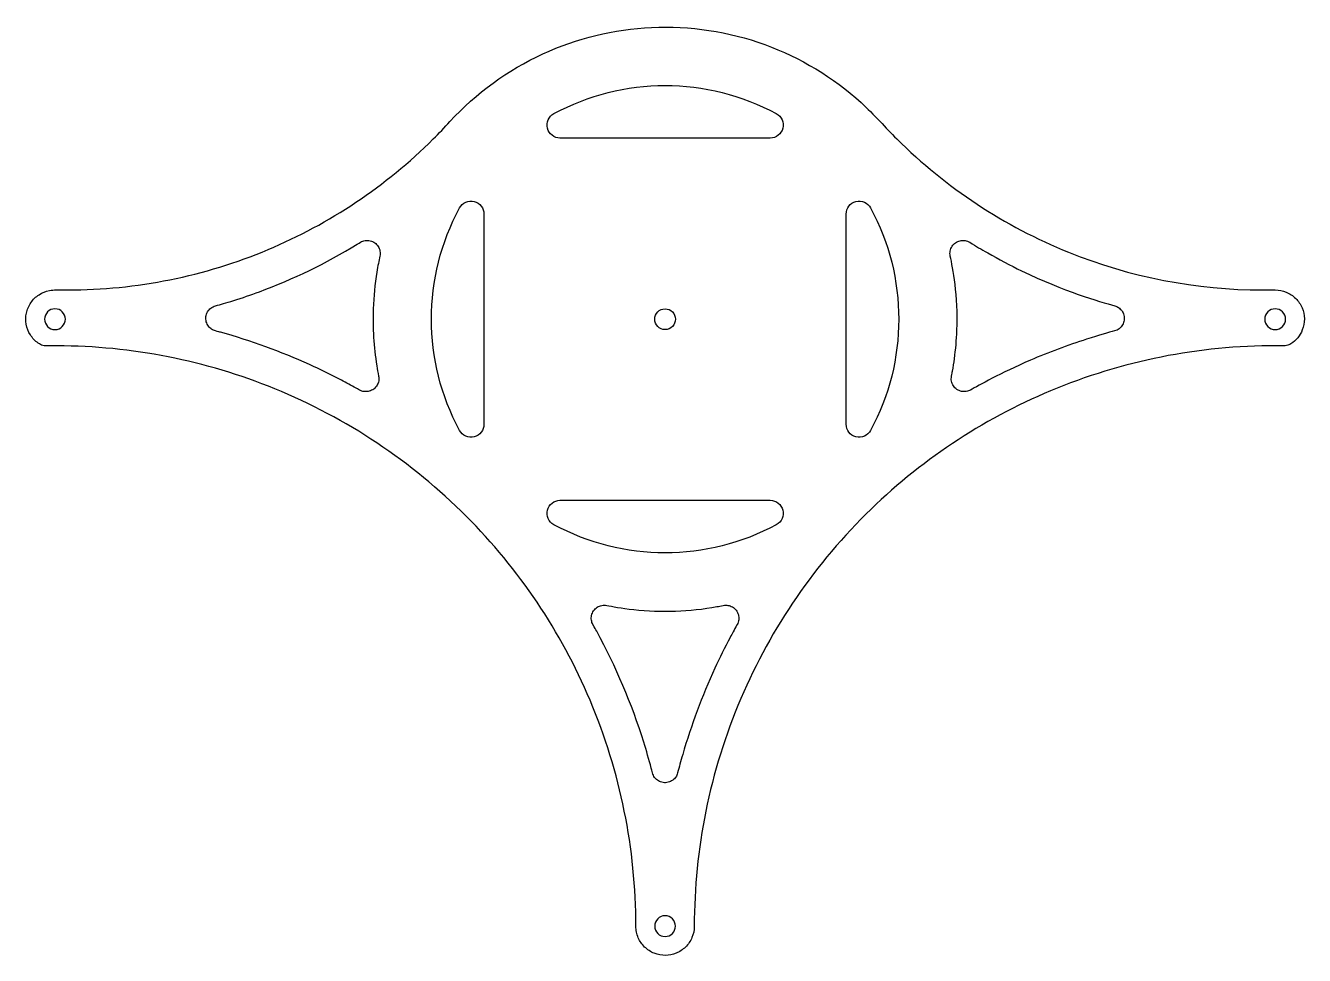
# Model space of a CAD drawing. Header units: millimetres. Extents: x -99 to 99, y -98 to 45.
import ezdxf

# ---------------------------------------------------------------- set-up
doc = ezdxf.new("R2010")
doc.units = ezdxf.units.MM

msp = doc.modelspace()

# ---------------------------------------------------------------- linework, layer by layer
for points in [[(16.19, 27.9), (-16.19, 27.9, -0.778291), (-17.14, 31.66, -0.253287), (17.14, 31.66, -0.778291)], [(-27.9, 16.19), (-27.9, -16.19, -0.778291), (-31.66, -17.14, -0.253287), (-31.66, 17.14, -0.778291)], [(27.9, -16.19), (27.9, 16.19, -0.778291), (31.66, 17.14, -0.253287), (31.66, -17.14, -0.778291)], [(-16.19, -27.9), (16.19, -27.9, -0.778291), (17.14, -31.66, -0.253287), (-17.14, -31.66, -0.778291)]]:
    msp.add_lwpolyline(points, format="xyb", close=True)
at = {"extrusion": (1e-15, 0, -1)}
for centre in [(94, 0), (0, -93.5)]:
    msp.add_circle(centre, 1.6, dxfattribs=at)
msp.add_circle((0, 0), 1.6)
at = {"extrusion": (-2.2e-15, -1e-16, -1)}
msp.add_circle((-94, 0), 1.6, dxfattribs=at)
for points, knots in [([(96.41, -3.8), (96.81, -3.55), (97.17, -3.23), (97.77, -2.5), (98.01, -2.09), (98.4, -1.11), (98.51, -0.53), (98.49, 0.64), (98.37, 1.22), (97.91, 2.3), (97.58, 2.79), (96.74, 3.61), (96.25, 3.94), (95.17, 4.39), (94.59, 4.5), (94, 4.5), (93.62, 4.5), (93.25, 4.5), (92.61, 4.5), (92.35, 4.5), (81.84, 4.5), (71.67, 6.48), (52.27, 14.31), (43.28, 20.24), (34.75, 28.72), (34.01, 29.5), (32.17, 31.5), (31.2, 32.46), (25.87, 37.28), (20.83, 40.31), (9.77, 44.33), (3.84, 45.23), (-7.89, 44.68), (-13.58, 43.29), (-24.25, 38.37), (-29.11, 34.83), (-33.98, 29.53), (-34.84, 28.63), (-43.03, 20.5), (-51.67, 14.71), (-70.94, 6.63), (-81.43, 4.51), (-92.65, 4.5), (-93.29, 4.5), (-94.11, 4.5), (-94.44, 4.5), (-95.43, 4.31), (-95.97, 4.09), (-96.95, 3.45), (-97.38, 3.03), (-98.05, 2.04), (-98.29, 1.49), (-98.52, 0.36), (-98.53, -0.22), (-98.33, -1.36), (-98.11, -1.92), (-97.48, -2.92), (-97.06, -3.35), (-96.49, -3.75), (-96.42, -3.79), (-96.19, -3.94), (-95.94, -4.04), (-95.43, -4.13), (-95.36, -4.11), (-94.24, -4.1), (-93.96, -4.1), (-82.17, -4.13), (-70.78, -6.39), (-49.08, -15.24), (-39.05, -21.92), (-22.51, -38.5), (-16.03, -48.12), (-6.9, -69.73), (-4.5, -81.57), (-4.5, -93.53), (-4.5, -93.82), (-4.47, -94.12), (-4.35, -94.71), (-4.25, -95.01), (-3.89, -95.83), (-3.56, -96.31), (-2.72, -97.13), (-2.22, -97.46), (-1.11, -97.9), (-0.52, -98.01), (0.63, -97.99), (1.18, -97.88), (2.23, -97.45), (2.72, -97.13), (3.57, -96.31), (3.91, -95.81), (4.38, -94.71), (4.5, -94.12), (4.5, -93.53), (4.5, -87.57), (5.09, -81.64), (7.48, -69.85), (9.29, -64.03), (16.35, -47.48), (23.17, -37.55), (40.01, -21.26), (49.73, -14.94), (71.48, -6.14), (83.35, -3.93), (95.31, -4.11), (95.31, -4.11), (95.31, -4.11), (95.31, -4.11), (95.31, -4.11), (95.31, -4.11), (95.31, -4.11), (95.31, -4.11), (95.31, -4.11), (95.31, -4.11), (95.33, -4.11), (95.34, -4.11), (95.62, -4.11), (95.87, -4.06), (96.23, -3.91), (96.3, -3.87), (96.41, -3.8)], [0, 0, 0, 0, 1.418524, 1.418524, 2.837048, 2.837048, 4.594948, 4.594948, 6.352848, 6.352848, 8.110748, 8.110748, 9.868648, 9.868648, 11.626549, 11.626549, 11.626549, 13.480371, 13.480371, 14.750412, 14.750412, 65.172782, 65.172782, 117.60737, 117.60737, 124.276254, 124.276254, 130.981239, 130.981239, 159.607169, 159.607169, 188.828546, 188.828546, 217.322389, 217.322389, 246.610858, 246.610858, 252.696373, 252.696373, 303.348971, 303.348971, 355.417452, 355.417452, 358.541485, 358.541485, 359.433559, 359.433559, 360.610089, 360.610089, 361.833056, 361.833056, 363.047604, 363.047604, 364.210953, 364.210953, 365.41892, 365.41892, 366.637167, 366.637167, 366.849499, 366.849499, 369.37095, 369.37095, 371.902376, 371.902376, 372.744364, 372.744364, 407.265808, 407.265808, 443.047741, 443.047741, 477.536774, 477.536774, 513.413716, 513.413716, 513.413716, 514.297029, 514.297029, 515.235816, 515.235816, 516.973033, 516.973033, 518.760575, 518.760575, 520.544222, 520.544222, 522.216117, 522.216117, 523.950175, 523.950175, 525.753826, 525.753826, 527.53643, 527.53643, 527.53643, 703.106123, 703.106123, 882.201625, 882.201625, 1233.958351, 1233.958351, 1573.005144, 1573.005144, 1925.695857, 1925.695857, 1925.695861, 1925.695861, 1925.69621, 1925.69621, 1925.696909, 1925.696909, 1925.698306, 1925.698306, 1925.702698, 1925.702698, 1925.782512, 1925.782512, 1927.216862, 1927.216862, 1927.900771, 1927.900771, 1927.900771, 1927.900771]), ([(-46.95, 11.85), (-47.23, 11.67), (-47.33, 11.61), (-52.23, 8.61), (-57.26, 6.17), (-63.82, 3.75), (-65.14, 3.3), (-67.66, 2.51), (-68.48, 2.28), (-69.29, 2.05), (-69.54, 1.98), (-69.77, 1.86), (-70.18, 1.55), (-70.36, 1.35), (-70.62, 0.9), (-70.7, 0.65), (-70.77, 0.13), (-70.75, -0.13), (-70.62, -0.64), (-70.51, -0.87), (-70.22, -1.26), (-70.06, -1.41), (-69.69, -1.66), (-69.49, -1.75), (-69.27, -1.81), (-68.83, -1.93), (-68.66, -1.97), (-63.8, -3.32), (-59.21, -4.99), (-53.13, -7.74), (-51.49, -8.54), (-49.11, -9.78), (-48.35, -10.19), (-47.47, -10.69), (-47.36, -10.75), (-47.08, -10.91), (-46.86, -11.04), (-46.61, -11.12), (-46.09, -11.18), (-45.83, -11.17), (-45.33, -11.03), (-45.09, -10.91), (-44.68, -10.6), (-44.5, -10.4), (-44.25, -9.97), (-44.17, -9.74), (-44.08, -9.26), (-44.09, -9.01), (-44.14, -8.78), (-44.26, -8.17), (-44.32, -7.79), (-44.89, -4.27), (-45.08, -1.33), (-44.9, 3.5), (-44.72, 5.39), (-44.25, 8.26), (-44.11, 8.96), (-43.94, 9.72), (-43.88, 9.97), (-43.88, 10.23), (-43.97, 10.75), (-44.06, 10.99), (-44.34, 11.43), (-44.52, 11.62), (-44.94, 11.93), (-45.18, 12.03), (-45.69, 12.15), (-45.95, 12.16), (-46.47, 12.08), (-46.72, 11.99), (-46.95, 11.85)], [0, 0, 0, 0, 3.0749, 3.0749, 122.800977, 122.800977, 152.555149, 152.555149, 179.240281, 179.240281, 179.240281, 180.021569, 180.021569, 180.802858, 180.802858, 181.584147, 181.584147, 182.365436, 182.365436, 183.146725, 183.146725, 183.810057, 183.810057, 184.473389, 184.473389, 184.473389, 188.939755, 188.939755, 300.227258, 300.227258, 341.932116, 341.932116, 361.681645, 361.681645, 365.123381, 365.123381, 365.123381, 365.90467, 365.90467, 366.685959, 366.685959, 367.467248, 367.467248, 368.248537, 368.248537, 368.975678, 368.975678, 369.70282, 369.70282, 369.70282, 372.510409, 372.510409, 385.67739, 385.67739, 394.172755, 394.172755, 398.734848, 398.734848, 398.734848, 399.516137, 399.516137, 400.297426, 400.297426, 401.078715, 401.078715, 401.860004, 401.860004, 402.641293, 402.641293, 403.438723, 403.438723, 403.438723, 403.438723]), ([(43.94, 9.71), (44.35, 7.87), (45.18, 3.7), (44.91, -3.2), (44.78, -4.65), (44.5, -6.74), (44.4, -7.37), (44.24, -8.22), (44.21, -8.41), (44.14, -8.78), (44.08, -9.03), (44.08, -9.3), (44.18, -9.81), (44.28, -10.05), (44.57, -10.48), (44.75, -10.67), (45.19, -10.97), (45.43, -11.07), (45.92, -11.17), (46.16, -11.18), (46.64, -11.11), (46.87, -11.03), (47.08, -10.91), (48.27, -10.23), (51.69, -8.31), (59.12, -5.1), (62.01, -4.02), (66.86, -2.47), (68.36, -2.05), (69.27, -1.81), (69.52, -1.74), (69.76, -1.62), (70.17, -1.31), (70.35, -1.11), (70.61, -0.66), (70.7, -0.41), (70.77, 0.1), (70.76, 0.37), (70.63, 0.87), (70.51, 1.11), (70.23, 1.49), (70.07, 1.65), (69.7, 1.9), (69.5, 1.99), (69.29, 2.05), (66.89, 2.72), (61.45, 4.3), (53.16, 8.31), (51.42, 9.23), (48.64, 10.81), (47.96, 11.21), (46.95, 11.85), (46.73, 11.98), (46.48, 12.08), (45.97, 12.16), (45.7, 12.15), (45.2, 12.04), (44.96, 11.93), (44.53, 11.63), (44.35, 11.44), (44.07, 11.01), (43.97, 10.76), (43.88, 10.24), (43.88, 9.97), (43.94, 9.71)], [0, 0, 0, 0, 4.774039, 4.774039, 6.05171, 6.05171, 6.617751, 6.617751, 6.80717, 6.80717, 6.80717, 7.588459, 7.588459, 8.369748, 8.369748, 9.151037, 9.151037, 9.932326, 9.932326, 10.65954, 10.65954, 11.386754, 11.386754, 11.386754, 15.247966, 15.247966, 17.621587, 17.621587, 19.167958, 19.167958, 19.167958, 19.949247, 19.949247, 20.730536, 20.730536, 21.511825, 21.511825, 22.293114, 22.293114, 23.074403, 23.074403, 23.737724, 23.737724, 24.401045, 24.401045, 24.401045, 30.757247, 30.757247, 32.486013, 32.486013, 33.566913, 33.566913, 33.566913, 34.348202, 34.348202, 35.129491, 35.129491, 35.91078, 35.91078, 36.692069, 36.692069, 37.473358, 37.473358, 38.270718, 38.270718, 38.270718, 38.270718]), ([(1.94, -69.9), (2.19, -68.93), (2.39, -68.19), (4.03, -62.52), (5.69, -58.08), (8.41, -52.17), (9.2, -50.58), (10.38, -48.36), (10.57, -47.99), (11.11, -47.04), (11.23, -46.81), (11.32, -46.56), (11.38, -46.04), (11.36, -45.78), (11.22, -45.28), (11.11, -45.04), (10.79, -44.63), (10.59, -44.46), (10.16, -44.21), (9.93, -44.12), (9.45, -44.04), (9.2, -44.05), (8.96, -44.1), (8.53, -44.19), (8.34, -44.22), (3.77, -45.05), (-0.55, -45.2), (-6.75, -44.53), (-8.22, -44.25), (-8.97, -44.1), (-9.22, -44.05), (-9.48, -44.04), (-10, -44.14), (-10.24, -44.24), (-10.68, -44.53), (-10.86, -44.71), (-11.16, -45.14), (-11.26, -45.38), (-11.37, -45.87), (-11.38, -46.11), (-11.31, -46.59), (-11.23, -46.83), (-11.11, -47.04), (-10.79, -47.61), (-10.7, -47.78), (-7.56, -53.54), (-5.14, -59.25), (-2.87, -66.49), (-2.48, -67.83), (-2.07, -69.38), (-2.02, -69.56), (-1.94, -69.9), (-1.87, -70.15), (-1.76, -70.39), (-1.45, -70.81), (-1.25, -70.98), (-0.81, -71.25), (-0.56, -71.34), (-0.04, -71.42), (0.22, -71.41), (0.73, -71.28), (0.96, -71.17), (1.36, -70.88), (1.52, -70.72), (1.78, -70.34), (1.88, -70.12), (1.94, -69.9)], [0, 0, 0, 0, 3.795931, 3.795931, 19.422201, 19.422201, 25.288996, 25.288996, 27.736164, 27.736164, 27.736164, 28.517453, 28.517453, 29.298742, 29.298742, 30.080031, 30.080031, 30.86132, 30.86132, 31.588568, 31.588568, 32.315817, 32.315817, 32.315817, 35.302244, 35.302244, 72.417134, 72.417134, 89.175889, 89.175889, 89.175889, 89.957178, 89.957178, 90.738467, 90.738467, 91.519756, 91.519756, 92.301045, 92.301045, 93.028213, 93.028213, 93.755381, 93.755381, 93.755381, 100.892364, 100.892364, 230.18694, 230.18694, 259.307513, 259.307513, 263.648022, 263.648022, 263.648022, 264.429311, 264.429311, 265.2106, 265.2106, 265.991889, 265.991889, 266.773178, 266.773178, 267.554467, 267.554467, 268.247868, 268.247868, 268.941268, 268.941268, 268.941268, 268.941268])]:
    msp.add_open_spline(points, degree=3, knots=knots)

doc.saveas('drawing.dxf')
